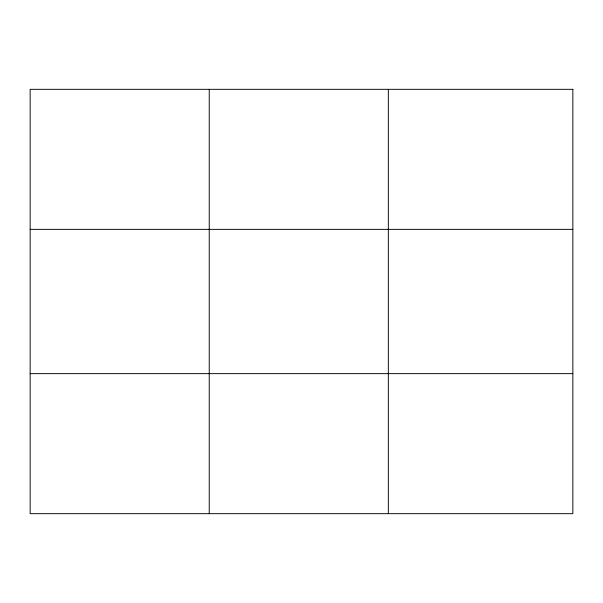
<?xml version="1.0" encoding="UTF-8"?>
<svg xmlns="http://www.w3.org/2000/svg" width="603" height="603" viewBox="0 0 603 603"><rect width="100%" height="100%" fill="white"/><g stroke="black" fill="none" stroke-linecap="round" stroke-linejoin="round"><path stroke-width="0.9" d="M209.241 89.327L209.241 513.673M388.332 89.327L388.332 513.673M30.15 229.359L572.85 229.359M30.15 373.641L572.85 373.641M572.85 89.327L572.85 513.673L30.15 513.673L30.15 89.327L572.85 89.327"/></g></svg>
